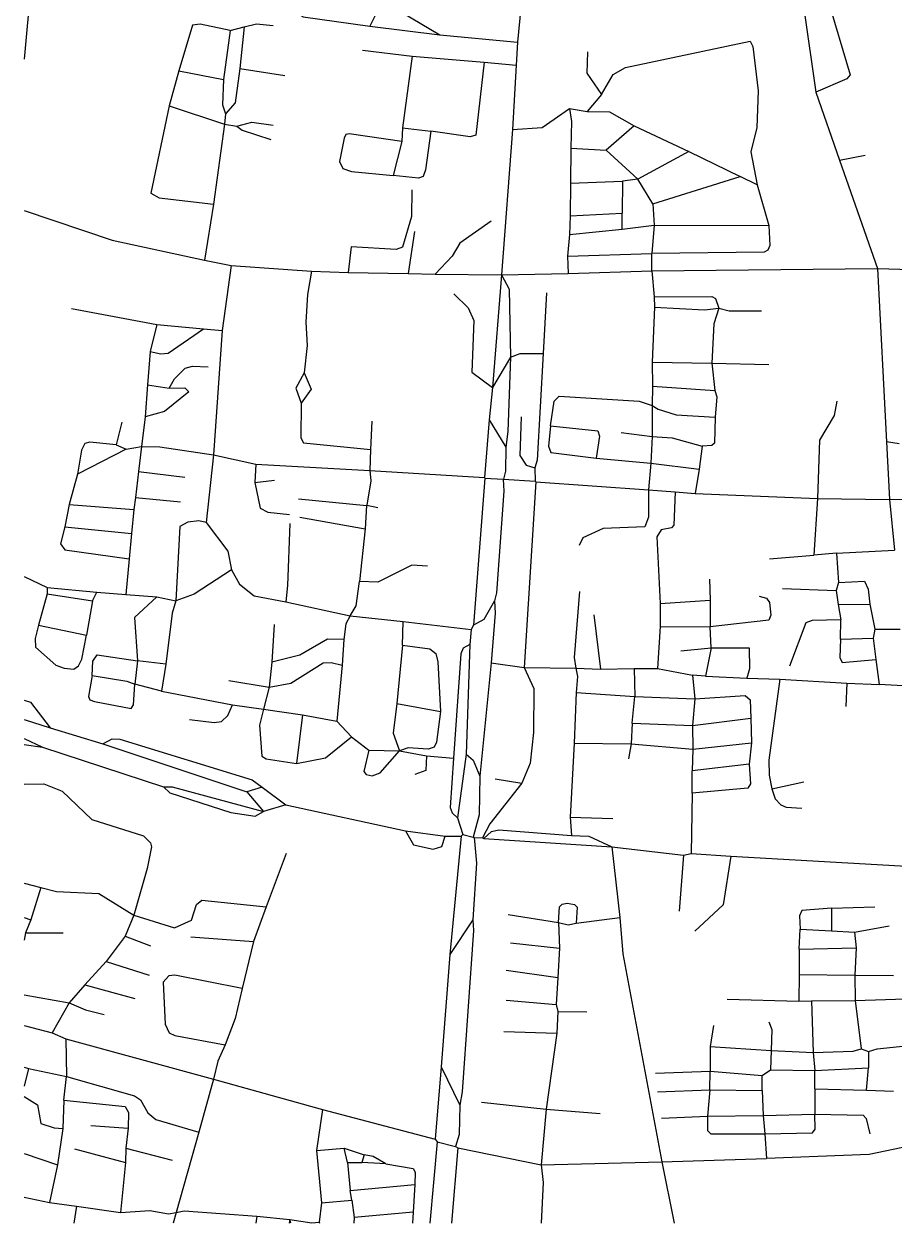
# Model space of a CAD drawing. Header units: inches. Extents: x 13512745 to 13520225, y 3664320 to 3668820.
# Drawn here: x 13512745 to 13513910, y 3664320 to 3665926 of the extents above; entities that cross this region are included whole.
import ezdxf

# ---------------------------------------------------------------- set-up
doc = ezdxf.new("R2010")
doc.units = ezdxf.units.IN
doc.header["$MEASUREMENT"] = 0

msp = doc.modelspace()

# ---------------------------------------------------------------- linework, layer by layer
for points in [[(13513416.8, 3666011.8), (13513406.2, 3665901.1)], [(13512754.3, 3665976.9), (13512745.3, 3665878.4)], [(13513047.2, 3665976.6), (13513119.2, 3665935.2), (13513208.5, 3665922.5)], [(13513225.2, 3665956.7), (13513208.5, 3665922.5)], [(13513225.2, 3665956.7), (13513302, 3665911.1)], [(13513820.9, 3665961.5), (13513851.3, 3665857.4), (13513847.1, 3665852.2), (13513805.6, 3665834.1)], [(13513789.3, 3665946.4), (13513805.6, 3665834.1)], [(13513021.4, 3665916.8), (13512981.1, 3665925.2), (13512970.9, 3665924.2), (13512952.8, 3665862.7)], [(13513021.4, 3665916.8), (13513039.9, 3665921.7)], [(13513039.9, 3665921.7), (13513034.4, 3665865.9)], [(13513039.9, 3665921.7), (13513056.4, 3665925.6), (13513078.7, 3665923.6)], [(13513208.5, 3665922.5), (13513302, 3665911.1)], [(13513021.4, 3665916.8), (13513012.3, 3665851.1)], [(13513302, 3665911.1), (13513406.2, 3665901.1)], [(13513518.4, 3665831), (13513534, 3665858.1), (13513550.7, 3665867.2), (13513717.4, 3665902.4), (13513721.3, 3665895.6), (13513728.5, 3665836.1), (13513726.4, 3665787.2), (13513718.4, 3665754.6), (13513726.8, 3665710)], [(13513198.7, 3665890.6), (13513264.9, 3665882.6)], [(13513406.2, 3665901.1), (13513404.2, 3665870.6)], [(13513499.7, 3665888.1), (13513499, 3665859.7), (13513518.4, 3665831)], [(13513264.9, 3665882.6), (13513252.1, 3665786.5)], [(13513264.9, 3665882.6), (13513361.6, 3665874.6)], [(13513361.6, 3665874.6), (13513350.5, 3665776.8), (13513342.7, 3665774.7), (13513290.2, 3665782.3)], [(13513361.6, 3665874.6), (13513404.2, 3665870.6)], [(13513404.2, 3665870.6), (13513399.4, 3665784.5)], [(13512952.8, 3665862.7), (13512939.6, 3665816)], [(13512952.8, 3665862.7), (13513012.3, 3665851.1)], [(13513034.4, 3665865.9), (13513027.9, 3665819.8), (13513015.2, 3665805.1)], [(13513034.4, 3665865.9), (13513094.7, 3665856.6)], [(13513012.3, 3665851.1), (13513011.3, 3665817.3), (13513015.2, 3665805.1)], [(13513518.4, 3665831), (13513499.5, 3665808.5)], [(13513805.6, 3665834.1), (13513837.3, 3665743.2)], [(13512939.6, 3665816), (13512915.1, 3665699), (13512926.3, 3665692.9), (13512998.9, 3665684.5)], [(13512939.6, 3665816), (13513013.7, 3665791.6)], [(13513015.2, 3665805.1), (13513013.7, 3665791.6)], [(13513399.4, 3665784.5), (13513439.1, 3665786.8), (13513475.9, 3665812.3)], [(13513475.9, 3665812.3), (13513499.5, 3665808.5)], [(13513475.9, 3665812.3), (13513478.6, 3665794.9), (13513477.5, 3665759.5)], [(13513499.5, 3665808.5), (13513529.1, 3665807.9), (13513562.1, 3665789.4)], [(13513013.7, 3665791.6), (13512998.9, 3665684.5)], [(13513013.7, 3665791.6), (13513030.2, 3665788.6)], [(13513030.2, 3665788.6), (13513050.2, 3665794.3), (13513078.7, 3665790.1)], [(13513562.1, 3665789.4), (13513524.6, 3665756.6)], [(13513562.1, 3665789.4), (13513635.6, 3665754.8)], [(13513030.2, 3665788.6), (13513037.2, 3665783.5), (13513075.7, 3665771.1)], [(13513251.3, 3665768.4), (13513180.7, 3665778.5), (13513176.3, 3665777.4), (13513174.2, 3665772.8), (13513167.8, 3665741.6), (13513172.1, 3665732), (13513183.7, 3665728), (13513239.7, 3665722.9)], [(13513290.2, 3665782.3), (13513283, 3665730.2), (13513279.6, 3665721.4), (13513273.6, 3665719.2), (13513239.7, 3665722.9)], [(13513252.1, 3665786.5), (13513251.3, 3665768.4)], [(13513252.1, 3665786.5), (13513290.2, 3665782.3)], [(13513399.4, 3665784.5), (13513384.6, 3665589.8)], [(13513251.3, 3665768.4), (13513239.7, 3665722.9)], [(13513477.5, 3665759.5), (13513477, 3665712.5)], [(13513477.5, 3665759.5), (13513524.6, 3665756.6)], [(13513524.6, 3665756.6), (13513567.3, 3665717.6)], [(13513635.6, 3665754.8), (13513567.3, 3665717.6)], [(13513635.6, 3665754.8), (13513704.1, 3665721.3)], [(13513837.3, 3665743.2), (13513871.7, 3665750.1)], [(13513837.3, 3665743.2), (13513888.2, 3665598.3)], [(13513477, 3665712.5), (13513476.8, 3665668.9)], [(13513477, 3665712.5), (13513546.8, 3665715.2)], [(13513546.8, 3665715.2), (13513546.2, 3665672.1)], [(13513567.3, 3665717.6), (13513546.8, 3665715.2)], [(13513587.3, 3665684.8), (13513567.3, 3665717.6)], [(13513587.3, 3665684.8), (13513704.1, 3665721.3)], [(13513726.8, 3665710), (13513704.1, 3665721.3)], [(13513726.8, 3665710), (13513742.6, 3665655.7)], [(13513264.7, 3665703.6), (13513264.3, 3665667.6), (13513252.3, 3665626.6), (13513243.7, 3665623.7), (13513183.4, 3665627.3)], [(13512998.9, 3665684.5), (13512987.2, 3665609.4)], [(13513587.3, 3665684.8), (13513589.3, 3665656.3)], [(13512745.3, 3665675.9), (13512863.3, 3665636), (13512987.2, 3665609.4)], [(13513370.7, 3665661.6), (13513328.7, 3665632.2), (13513318.4, 3665614.6), (13513295.8, 3665590.5)], [(13513476.8, 3665668.9), (13513475.6, 3665643.5)], [(13513476.8, 3665668.9), (13513546.2, 3665672.1)], [(13513546.3, 3665650.9), (13513546.2, 3665672.1)], [(13513268.2, 3665647.6), (13513259.6, 3665591.3)], [(13513475.6, 3665643.5), (13513546.3, 3665650.9)], [(13513546.3, 3665650.9), (13513589.3, 3665656.3)], [(13513589.3, 3665656.3), (13513585.8, 3665618.2)], [(13513742.6, 3665655.7), (13513743.9, 3665628.8), (13513741.4, 3665622.8), (13513736.5, 3665620.2), (13513585.8, 3665618.2)], [(13513589.3, 3665656.3), (13513742.6, 3665655.7)], [(13513475.6, 3665643.5), (13513473.2, 3665614.5)], [(13513183.4, 3665627.3), (13513179.3, 3665592.6)], [(13513473.2, 3665614.5), (13513585.8, 3665618.2)], [(13513473.2, 3665614.5), (13513474, 3665591.7)], [(13513585.9, 3665595.2), (13513585.8, 3665618.2)], [(13512987.2, 3665609.4), (13513022.8, 3665602.4)], [(13513022.8, 3665602.4), (13513010.6, 3665515.2)], [(13513022.8, 3665602.4), (13513130.2, 3665594.4)], [(13513585.9, 3665595.2), (13513888.2, 3665598.3)], [(13513888.2, 3665598.3), (13513900.2, 3665366)], [(13513888.2, 3665598.3), (13513963.2, 3665595.9)], [(13513130.2, 3665594.4), (13513124.8, 3665563.2), (13513122.6, 3665526.1), (13513124.6, 3665495.2), (13513120.3, 3665458.3)], [(13513130.2, 3665594.4), (13513179.3, 3665592.6)], [(13513179.3, 3665592.6), (13513259.6, 3665591.3)], [(13513259.6, 3665591.3), (13513295.8, 3665590.5)], [(13513295.8, 3665590.5), (13513384.6, 3665589.8)], [(13513384.6, 3665589.8), (13513372.8, 3665438.8)], [(13513384.6, 3665589.8), (13513474, 3665591.7)], [(13513384.6, 3665589.8), (13513395.1, 3665570.7), (13513396.7, 3665479.6)], [(13513474, 3665591.7), (13513585.9, 3665595.2)], [(13513585.9, 3665595.2), (13513589.2, 3665560.1)], [(13513320.7, 3665564.1), (13513339.9, 3665545.6), (13513347.6, 3665528.6), (13513344.8, 3665459.4), (13513372.8, 3665438.8)], [(13513444.7, 3665565.6), (13513440.6, 3665484.4)], [(13513589.2, 3665560.1), (13513666.4, 3665560.6), (13513671, 3665557.9), (13513675.5, 3665545.1)], [(13513589.2, 3665560.1), (13513589.7, 3665546.6)], [(13512808.7, 3665544.6), (13512923.1, 3665523.3)], [(13513589.7, 3665546.6), (13513586.4, 3665472.7)], [(13513589.7, 3665546.6), (13513656.3, 3665542.7), (13513675.5, 3665545.1)], [(13513675.5, 3665545.1), (13513669, 3665524), (13513666.2, 3665471.2)], [(13513675.5, 3665545.1), (13513689.3, 3665541.7), (13513732.7, 3665541.6)], [(13512923.1, 3665523.3), (13512914.1, 3665487)], [(13512914.1, 3665487), (13512928.6, 3665484.1), (13512938.5, 3665485), (13512985.6, 3665517.6)], [(13512923.1, 3665523.3), (13512985.6, 3665517.6)], [(13512985.6, 3665517.6), (13513010.6, 3665515.2)], [(13513010.6, 3665515.2), (13512998.9, 3665348.6)], [(13512914.1, 3665487), (13512910.7, 3665442.6)], [(13513396.7, 3665479.6), (13513409.6, 3665484.5), (13513440.6, 3665484.4)], [(13513440.6, 3665484.4), (13513432.6, 3665341.5), (13513429.2, 3665331.1)], [(13513396.7, 3665479.6), (13513372.8, 3665438.8)], [(13513396.7, 3665479.6), (13513393.1, 3665379.8), (13513390.5, 3665359.1)], [(13513586.4, 3665472.7), (13513586.8, 3665440.4)], [(13513586.4, 3665472.7), (13513666.2, 3665471.2)], [(13513666.2, 3665471.2), (13513742.7, 3665469.6)], [(13513666.2, 3665471.2), (13513670.2, 3665435)], [(13512939.5, 3665438.1), (13512947, 3665450.3), (13512960.9, 3665464.6), (13512971, 3665467.6), (13512991.7, 3665466.6)], [(13513120.3, 3665458.3), (13513109.2, 3665438), (13513116.2, 3665418)], [(13513120.3, 3665458.3), (13513129.8, 3665436.7), (13513116.2, 3665418)], [(13512910.7, 3665442.6), (13512907.7, 3665399.6)], [(13512939.5, 3665438.1), (13512960.6, 3665438.3), (13512965.8, 3665433.2), (13512933.6, 3665406.8), (13512907.7, 3665399.6)], [(13512910.7, 3665442.6), (13512939.5, 3665438.1)], [(13513372.8, 3665438.8), (13513368, 3665395.4)], [(13513586.8, 3665440.4), (13513586.4, 3665414.9)], [(13513586.8, 3665440.4), (13513670.2, 3665435)], [(13513450.1, 3665387.4), (13513455, 3665420.4), (13513461.7, 3665427), (13513569.1, 3665420.4), (13513586.4, 3665414.9)], [(13513670.2, 3665435), (13513672.9, 3665426.2), (13513670.8, 3665399.1)], [(13513833.7, 3665420.6), (13513830.1, 3665401.2), (13513810.3, 3665368.5), (13513808, 3665290.4)], [(13513116.2, 3665418), (13513116.1, 3665371.6), (13513119.7, 3665364.9), (13513209.1, 3665355.7)], [(13513586.4, 3665414.9), (13513586.2, 3665373)], [(13513586.4, 3665414.9), (13513594.3, 3665409.7), (13513618.7, 3665402.2), (13513670.8, 3665399.1)], [(13512876.2, 3665392.6), (13512868.7, 3665362.1)], [(13512907.7, 3665399.6), (13512902.7, 3665359.9)], [(13513211.2, 3665393.6), (13513209.1, 3665355.7)], [(13513368, 3665395.4), (13513361.7, 3665318.1)], [(13513368, 3665395.4), (13513390.5, 3665359.1)], [(13513411.2, 3665399.6), (13513409.2, 3665347.7), (13513417.9, 3665334.6), (13513429.2, 3665331.1)], [(13513670.8, 3665399.1), (13513669.9, 3665364.2), (13513666.2, 3665361), (13513653.2, 3665360.4)], [(13513450.1, 3665387.4), (13513447.5, 3665360.4), (13513450.9, 3665351.9), (13513511.5, 3665344)], [(13513450.1, 3665387.4), (13513513.8, 3665380.9), (13513515.9, 3665373.6), (13513511.5, 3665344)], [(13513544.7, 3665378.6), (13513586.2, 3665373)], [(13513586.2, 3665373), (13513584.8, 3665337.7)], [(13513586.2, 3665373), (13513613.1, 3665371.6), (13513653.2, 3665360.4)], [(13512868.7, 3665362.1), (13512833.6, 3665365.6), (13512826.9, 3665363.8), (13512822.4, 3665354.8), (13512817, 3665322.6)], [(13512882.2, 3665356.1), (13512817, 3665322.6)], [(13512868.7, 3665362.1), (13512882.2, 3665356.1)], [(13512882.2, 3665356.1), (13512902.7, 3665359.9)], [(13512902.7, 3665359.9), (13512898.7, 3665326.5)], [(13512902.7, 3665359.9), (13512927, 3665359.3), (13512998.9, 3665348.6)], [(13513209.1, 3665355.7), (13513208.4, 3665327.7)], [(13513390.5, 3665359.1), (13513390.1, 3665326.8), (13513387.2, 3665316.1)], [(13513653.2, 3665360.4), (13513649.5, 3665329.4)], [(13513900.2, 3665366), (13513904.3, 3665288.9)], [(13513917, 3665363.4), (13513900.2, 3665366)], [(13512998.9, 3665348.6), (13512989.2, 3665258)], [(13512998.9, 3665348.6), (13513055.5, 3665336.2)], [(13513511.5, 3665344), (13513584.8, 3665337.7)], [(13512898.7, 3665326.5), (13512894.4, 3665291.6)], [(13512898.7, 3665326.5), (13512960.7, 3665318.6)], [(13513055.5, 3665336.2), (13513054.5, 3665311.4)], [(13513055.5, 3665336.2), (13513208.4, 3665327.7)], [(13513208.4, 3665327.7), (13513209.6, 3665313.7), (13513204.2, 3665281.1)], [(13513208.4, 3665327.7), (13513361.7, 3665318.1)], [(13513429.2, 3665331.1), (13513429.7, 3665313.6)], [(13513584.8, 3665337.7), (13513581.5, 3665302)], [(13513584.8, 3665337.7), (13513649.5, 3665329.4)], [(13513649.5, 3665329.4), (13513644.1, 3665296.9)], [(13512817, 3665322.6), (13512805.8, 3665282.2)], [(13513054.5, 3665311.4), (13513080.7, 3665314.6)], [(13513054.5, 3665311.4), (13513061.3, 3665277.4), (13513071.7, 3665271.8), (13513100.7, 3665268.6)], [(13513362.2, 3665317.6), (13513347.2, 3665120.6)], [(13513361.7, 3665318.1), (13513362.2, 3665317.6)], [(13513362.2, 3665317.6), (13513386.7, 3665316.1)], [(13513386.7, 3665316.1), (13513388, 3665300.2), (13513378.1, 3665163.7), (13513375.5, 3665153.3)], [(13513386.7, 3665316.1), (13513387.2, 3665316.1)], [(13513387.2, 3665316.1), (13513429.7, 3665313.6)], [(13513430.7, 3665312.6), (13513415, 3665063.9)], [(13513429.7, 3665313.6), (13513430.7, 3665312.6)], [(13513430.7, 3665312.6), (13513581.5, 3665302)], [(13512894.4, 3665291.6), (13512892.3, 3665275.4)], [(13512894.4, 3665291.6), (13512954.7, 3665285.6)], [(13513581.5, 3665302), (13513581.5, 3665265.2), (13513576.7, 3665252.2), (13513520.7, 3665250), (13513493.5, 3665237.4), (13513488.7, 3665227.1)], [(13513581.5, 3665302), (13513617.2, 3665299)], [(13513617.2, 3665299), (13513615.3, 3665254.4), (13513612.1, 3665251.1), (13513598.3, 3665248.1), (13513592.8, 3665239), (13513597.1, 3665149.6)], [(13513617.2, 3665299), (13513644.1, 3665296.9)], [(13513644.1, 3665296.9), (13513808, 3665290.4)], [(13513904.3, 3665288.9), (13514034.5, 3665291.3), (13514073.8, 3665298)], [(13512805.8, 3665282.2), (13512800, 3665252.4)], [(13512805.8, 3665282.2), (13512892.3, 3665275.4)], [(13512892.3, 3665275.4), (13512889.4, 3665243.3)], [(13513112.7, 3665289.6), (13513203.7, 3665280.6)], [(13513203.7, 3665280.6), (13513202.1, 3665249.5)], [(13513204.2, 3665281.1), (13513203.7, 3665280.6)], [(13513204.2, 3665281.1), (13513219.2, 3665278.1)], [(13513808, 3665290.4), (13513802.8, 3665214.2)], [(13513808, 3665290.4), (13513904.3, 3665288.9)], [(13513904.3, 3665288.9), (13513910.8, 3665221)], [(13512989.2, 3665258), (13512979.2, 3665260.2), (13512964.8, 3665258.6), (13512953.8, 3665252.9), (13512948.5, 3665153)], [(13513114.7, 3665265.1), (13513202.1, 3665249.5)], [(13512800, 3665252.4), (13512794.2, 3665229.5), (13512799.8, 3665221.4), (13512886, 3665209.5)], [(13512800, 3665252.4), (13512889.4, 3665243.3)], [(13512889.4, 3665243.3), (13512886, 3665209.5)], [(13512989.2, 3665258), (13513018.3, 3665219.5), (13513023.1, 3665194.5)], [(13513101.2, 3665256.6), (13513098.1, 3665173.6), (13513095.9, 3665151.7)], [(13513202.1, 3665249.5), (13513194.3, 3665179.2)], [(13513743.7, 3665209.6), (13513802.8, 3665214.2)], [(13513833.2, 3665217.2), (13513802.8, 3665214.2)], [(13513833.2, 3665217.2), (13513910.8, 3665221)], [(13513833.2, 3665217.2), (13513835.7, 3665177.6)], [(13512886, 3665209.5), (13512881.8, 3665161.7)], [(13513285.7, 3665199.6), (13513264.8, 3665200.9), (13513219, 3665178.1), (13513194.3, 3665179.2)], [(13512745.3, 3665185.7), (13512776.2, 3665171.1)], [(13513023.1, 3665194.5), (13512973.2, 3665162.1), (13512948.5, 3665153)], [(13513023.1, 3665194.5), (13513033.7, 3665175.6), (13513053.7, 3665159.8), (13513095.9, 3665151.7)], [(13513182.2, 3665133), (13513189.9, 3665146.6), (13513194.3, 3665179.2)], [(13513663.3, 3665182.1), (13513664.1, 3665154.2)], [(13513835.7, 3665177.6), (13513870.7, 3665179.4), (13513875.6, 3665168.6), (13513877.9, 3665148.7)], [(13512776.2, 3665171.1), (13512776.2, 3665162.6)], [(13512776.2, 3665171.1), (13512842.7, 3665164.6)], [(13512837.2, 3665153.1), (13512842.7, 3665164.6)], [(13512842.7, 3665164.6), (13512881.8, 3665161.7)], [(13513489.2, 3665165.6), (13513481.8, 3665077.1), (13513484.4, 3665062.8)], [(13513760.7, 3665169.6), (13513832.7, 3665167.1)], [(13513835.7, 3665177.6), (13513832.7, 3665167.1)], [(13513832.7, 3665167.1), (13513835.4, 3665148.4)], [(13512776.2, 3665162.6), (13512764.6, 3665120.6)], [(13512776.2, 3665162.6), (13512837.2, 3665153.1)], [(13512837.2, 3665153.1), (13512828.9, 3665107.2)], [(13512881.8, 3665161.7), (13512923.3, 3665158.5)], [(13512923.3, 3665158.5), (13512893.1, 3665130.9), (13512897.4, 3665072.6)], [(13512923.3, 3665158.5), (13512948.5, 3665153)], [(13512948.5, 3665153), (13512943.7, 3665136.8), (13512935, 3665068.4)], [(13513095.9, 3665151.7), (13513182.2, 3665133)], [(13513375.5, 3665153.3), (13513361.2, 3665128.1), (13513347.2, 3665120.6)], [(13513375.5, 3665153.3), (13513376.1, 3665136.7), (13513370.8, 3665070.2)], [(13513597.1, 3665149.6), (13513664.1, 3665154.2)], [(13513597.1, 3665149.6), (13513597.3, 3665118.6)], [(13513729.7, 3665159.6), (13513739.5, 3665156.7), (13513743.7, 3665151.1), (13513745.4, 3665133.9), (13513742.8, 3665127.3), (13513664, 3665118.4)], [(13513664.1, 3665154.2), (13513664, 3665118.4)], [(13513835.4, 3665148.4), (13513877.9, 3665148.7)], [(13513835.4, 3665148.4), (13513838.8, 3665127.8)], [(13513877.9, 3665148.7), (13513884.7, 3665115.1)], [(13513182.2, 3665133), (13513176, 3665122.5), (13513173.5, 3665101.2)], [(13513182.2, 3665133), (13513253.2, 3665125.6)], [(13513508.2, 3665134.6), (13513517.2, 3665061.8)], [(13512764.6, 3665120.6), (13512760.1, 3665102.7), (13512760.8, 3665091), (13512788.1, 3665067.1), (13512799.1, 3665062.8), (13512812, 3665061.5), (13512818.4, 3665066.1), (13512822.6, 3665075), (13512828.9, 3665107.2)], [(13512764.6, 3665120.6), (13512828.9, 3665107.2)], [(13513080.2, 3665121.6), (13513077.2, 3665071.1)], [(13513252, 3665093.8), (13513253.2, 3665125.6)], [(13513253.2, 3665125.6), (13513344.2, 3665114.6)], [(13513344.2, 3665114.6), (13513342.2, 3665094.6)], [(13513347.2, 3665120.6), (13513344.2, 3665114.6)], [(13513597.3, 3665118.6), (13513593.6, 3665062.5)], [(13513597.3, 3665118.6), (13513664, 3665118.4)], [(13513665.2, 3665090), (13513664, 3665118.4)], [(13513838.8, 3665127.8), (13513800.7, 3665126.6), (13513792, 3665123.7), (13513770.2, 3665065.6)], [(13513838.5, 3665101.7), (13513838.8, 3665127.8)], [(13513884.7, 3665115.1), (13513882.2, 3665103.1)], [(13513884.7, 3665115.1), (13513918.4, 3665115.2)], [(13513173.5, 3665101.2), (13513151.8, 3665101.6), (13513114.5, 3665080.5), (13513077.2, 3665071.1)], [(13513173.5, 3665101.2), (13513171.1, 3665066.8)], [(13513838.5, 3665101.7), (13513837.9, 3665077.2), (13513840.7, 3665070.6), (13513885.8, 3665074.7)], [(13513838.5, 3665101.7), (13513882.2, 3665103.1)], [(13513882.2, 3665103.1), (13513885.8, 3665074.7)], [(13513252, 3665093.8), (13513244.5, 3665015.6)], [(13513252, 3665093.8), (13513288.9, 3665089), (13513296.8, 3665082.7), (13513299.5, 3665071.5), (13513303.2, 3665005)], [(13513342.2, 3665094.6), (13513333.4, 3665089.7), (13513330.1, 3665082.1), (13513320.4, 3664942.4)], [(13513342.2, 3665094.6), (13513337.2, 3664947.6)], [(13513624.7, 3665086.1), (13513665.2, 3665090)], [(13513665.2, 3665090), (13513657.8, 3665052.3)], [(13513665.2, 3665090), (13513716.4, 3665090.3), (13513716.6, 3665062.3), (13513713, 3665049.7)], [(13512836.7, 3665053), (13512837.3, 3665072.2), (13512843.1, 3665080.8), (13512897.4, 3665072.6)], [(13512897.4, 3665072.6), (13512893.6, 3665041.4)], [(13512935, 3665068.4), (13512897.4, 3665072.6)], [(13512935, 3665068.4), (13512929.6, 3665032.4)], [(13513077.2, 3665071.1), (13513073.7, 3665037.6)], [(13513073.7, 3665037.6), (13513102.7, 3665043.1), (13513145.9, 3665070.2), (13513156.6, 3665070.6), (13513171.1, 3665066.8)], [(13513171.1, 3665066.8), (13513164, 3664992.1)], [(13513370.8, 3665070.2), (13513355.6, 3664918.5)], [(13513370.8, 3665070.2), (13513415, 3665063.9)], [(13513885.8, 3665074.7), (13513890.5, 3665041.2)], [(13512836.7, 3665053), (13512831.5, 3665024.9), (13512833.5, 3665020.8), (13512839.7, 3665018.2), (13512888.7, 3665008.8), (13512891.8, 3665014.1), (13512893.6, 3665041.4)], [(13512836.7, 3665053), (13512883.1, 3665045.4), (13512893.6, 3665041.4)], [(13513415, 3665063.9), (13513428, 3665035.7), (13513427.6, 3664977), (13513423.1, 3664935.6), (13513412.1, 3664909.2)], [(13513415, 3665063.9), (13513484.4, 3665062.8)], [(13513484.4, 3665062.8), (13513486.4, 3665052), (13513484.8, 3665030.3)], [(13513484.4, 3665062.8), (13513517.2, 3665061.8)], [(13513517.2, 3665061.8), (13513562.3, 3665062.6)], [(13513562.3, 3665062.6), (13513563.1, 3665024.9)], [(13513562.3, 3665062.6), (13513593.6, 3665062.5)], [(13513593.6, 3665062.5), (13513640.4, 3665053.7)], [(13513640.4, 3665053.7), (13513643.5, 3665022.1)], [(13513657.8, 3665052.3), (13513640.4, 3665053.7)], [(13513657.8, 3665052.3), (13513713, 3665049.7)], [(13512929.6, 3665032.4), (13512893.6, 3665041.4)], [(13513019.7, 3665046.6), (13513073.7, 3665037.6)], [(13513073.7, 3665037.6), (13513066, 3665008)], [(13513713, 3665049.7), (13513757.2, 3665048.4)], [(13513757.2, 3665048.4), (13513742.8, 3664939.9), (13513742.9, 3664919.8), (13513746.8, 3664901.5)], [(13513757.2, 3665048.4), (13513847, 3665043)], [(13513847, 3665043), (13513845.7, 3665011.6)], [(13513847, 3665043), (13513890.5, 3665041.2)], [(13513922.5, 3665039.4), (13513890.5, 3665041.2)], [(13512745.3, 3665020.3), (13512753.8, 3665017.4), (13512780.5, 3664983.3)], [(13512929.6, 3665032.4), (13513024.4, 3665014)], [(13513484.8, 3665030.3), (13513481.9, 3664962.6)], [(13513484.8, 3665030.3), (13513563.1, 3665024.9)], [(13513559.5, 3664989.3), (13513563.1, 3665024.9)], [(13513563.1, 3665024.9), (13513643.5, 3665022.1)], [(13513643.5, 3665022.1), (13513640.4, 3664986.2)], [(13513643.5, 3665022.1), (13513711, 3665026.3), (13513717.4, 3665020.4), (13513718.5, 3664995.9)], [(13512966.7, 3664994.1), (13512999.7, 3664990.3), (13513009.7, 3664991.7), (13513018, 3664999.6), (13513024.4, 3665014)], [(13513024.4, 3665014), (13513066, 3665008)], [(13513066, 3665008), (13513060.7, 3664986.7), (13513063.7, 3664945.3), (13513069.7, 3664941.5), (13513110, 3664935.2)], [(13513066, 3665008), (13513118, 3665000.7)], [(13513244.5, 3665015.6), (13513239.8, 3664975.9), (13513248.2, 3664952.4)], [(13513244.5, 3665015.6), (13513303.2, 3665005)], [(13513303.2, 3665005), (13513297.7, 3664964.1), (13513294.4, 3664957.3), (13513286.3, 3664954.5), (13513259.6, 3664956.4), (13513248.2, 3664952.4)], [(13512745.3, 3664994.3), (13512780.5, 3664983.3)], [(13513118, 3665000.7), (13513110, 3664935.2)], [(13513118, 3665000.7), (13513164, 3664992.1)], [(13513164, 3664992.1), (13513183.9, 3664971.1)], [(13513559.5, 3664989.3), (13513558.1, 3664961.5)], [(13513559.5, 3664989.3), (13513640.4, 3664986.2)], [(13513640.4, 3664986.2), (13513718.5, 3664995.9)], [(13513640.4, 3664986.2), (13513640.9, 3664954.4)], [(13513718.5, 3664995.9), (13513719.2, 3664962.8)], [(13512780.5, 3664983.3), (13512850.7, 3664961.6)], [(13513110, 3664935.2), (13513149.1, 3664942.9), (13513183.9, 3664971.1)], [(13513183.9, 3664971.1), (13513207, 3664953.2)], [(13512745.3, 3664968.9), (13512770.2, 3664957.4)], [(13512745.3, 3664960.6), (13512770.2, 3664957.4)], [(13512770.2, 3664957.4), (13512932.2, 3664904.1)], [(13512850.7, 3664961.6), (13512863.5, 3664968.4), (13512873.5, 3664967.8), (13513051, 3664913.6), (13513064.2, 3664903.6)], [(13512850.7, 3664961.6), (13513043.7, 3664897.6)], [(13513481.9, 3664962.6), (13513476.5, 3664863.3)], [(13513481.9, 3664962.6), (13513558.1, 3664961.5)], [(13513558.1, 3664961.5), (13513554.7, 3664941.6)], [(13513558.1, 3664961.5), (13513640.9, 3664954.4)], [(13513640.9, 3664954.4), (13513640, 3664925.5)], [(13513640.9, 3664954.4), (13513719.2, 3664962.8)], [(13513719.2, 3664962.8), (13513716.5, 3664934.3)], [(13513207, 3664953.2), (13513200.2, 3664924.6), (13513203.4, 3664920.6), (13513211.5, 3664918.8), (13513222, 3664922.8), (13513248.2, 3664952.4)], [(13513207, 3664953.2), (13513248.2, 3664952.4)], [(13513248.2, 3664952.4), (13513284.3, 3664945.8)], [(13513284.3, 3664945.8), (13513283.2, 3664925.8), (13513268.7, 3664920.6)], [(13513284.3, 3664945.8), (13513320.4, 3664942.4)], [(13513320.4, 3664942.4), (13513316.1, 3664876.2), (13513318.5, 3664869.2), (13513325.7, 3664862.6)], [(13513337.2, 3664947.6), (13513325.7, 3664862.6)], [(13513337.2, 3664947.6), (13513346.7, 3664939.9), (13513355.6, 3664918.5)], [(13513716.5, 3664934.3), (13513640, 3664925.5)], [(13513640.1, 3664895.8), (13513640, 3664925.5)], [(13513716.5, 3664934.3), (13513717.9, 3664908.3), (13513714.6, 3664902.2), (13513640.1, 3664895.8)], [(13512745.3, 3664907.6), (13512772, 3664908.3), (13512796.2, 3664898.2), (13512836.3, 3664860.4), (13512905.3, 3664838.6), (13512914.8, 3664829.3), (13512916.1, 3664823.6), (13512910.4, 3664794.7), (13512892.5, 3664732.2)], [(13513355.6, 3664918.5), (13513354.6, 3664866.6), (13513346.7, 3664836.6)], [(13513412.1, 3664909.2), (13513369.2, 3664854.5), (13513359.2, 3664835.6)], [(13513376.2, 3664914.6), (13513412.1, 3664909.2)], [(13513746.8, 3664901.5), (13513789.7, 3664910.6)], [(13512932.2, 3664904.1), (13512943.7, 3664904.2), (13513066.2, 3664871.1)], [(13512932.2, 3664904.1), (13512940.7, 3664896.2), (13513022.1, 3664869.5), (13513054.6, 3664864.7), (13513066.2, 3664871.1)], [(13513064.2, 3664903.6), (13513043.7, 3664897.6)], [(13513043.7, 3664897.6), (13513066.2, 3664871.1)], [(13513064.2, 3664903.6), (13513095.7, 3664880.1)], [(13513640.1, 3664895.8), (13513638.7, 3664814.6)], [(13513746.8, 3664901.5), (13513751.1, 3664888), (13513758.5, 3664879.9), (13513765.7, 3664876.8), (13513786.7, 3664875.6)], [(13513095.7, 3664880.1), (13513066.2, 3664871.1)], [(13513095.7, 3664880.1), (13513256.2, 3664845.1)], [(13513325.7, 3664862.6), (13513332.7, 3664840.1)], [(13513476.5, 3664863.3), (13513533.7, 3664861.6)], [(13513476.5, 3664863.3), (13513478.5, 3664838.9)], [(13513256.2, 3664845.1), (13513267, 3664826.6), (13513293, 3664820.4), (13513304.8, 3664824), (13513309.2, 3664838.1)], [(13513256.2, 3664845.1), (13513309.2, 3664838.1)], [(13513361.2, 3664835.1), (13513371.4, 3664844.3), (13513381.1, 3664846.7), (13513478.5, 3664838.9)], [(13513309.2, 3664838.1), (13513330.7, 3664838.1)], [(13513330.7, 3664838.1), (13513315.7, 3664679.5)], [(13513332.7, 3664840.1), (13513330.7, 3664838.1)], [(13513332.7, 3664840.1), (13513346.7, 3664836.6)], [(13513348.2, 3664836.1), (13513351.1, 3664802), (13513346.2, 3664726.1)], [(13513346.7, 3664836.6), (13513348.2, 3664836.1)], [(13513348.2, 3664836.1), (13513359.2, 3664835.6)], [(13513359.2, 3664835.6), (13513361.2, 3664835.1)], [(13513361.2, 3664835.1), (13513532.5, 3664823.6)], [(13513478.5, 3664838.9), (13513501.5, 3664837.9), (13513532.5, 3664823.6)], [(13513096.2, 3664814.6), (13513069.5, 3664743.2)], [(13513532.5, 3664823.6), (13513628.2, 3664812.6)], [(13513532.5, 3664823.6), (13513543.3, 3664729.2)], [(13513628.2, 3664812.6), (13513622.7, 3664737.6)], [(13513628.2, 3664812.6), (13513638.7, 3664814.6)], [(13513638.7, 3664814.6), (13513691.7, 3664811.1)], [(13513691.7, 3664811.1), (13513681.3, 3664746.1), (13513643.7, 3664710.6)], [(13513691.7, 3664811.1), (13513934.6, 3664797.3)], [(13512745.3, 3664775.2), (13512768, 3664769.3)], [(13512768, 3664769.3), (13512754.5, 3664725.9)], [(13512768, 3664769.3), (13512788.7, 3664763.9), (13512845.5, 3664761.3), (13512892.5, 3664732.2)], [(13512892.5, 3664732.2), (13512946.6, 3664715.4), (13512969.7, 3664725.6), (13512976.1, 3664746.4), (13512983.2, 3664752.3), (13513069.5, 3664743.2)], [(13513461.2, 3664722.6), (13513462.1, 3664743.5), (13513465.7, 3664747), (13513472.8, 3664748.1), (13513482.6, 3664746.5), (13513486.1, 3664743.1), (13513484.7, 3664721.3)], [(13512892.5, 3664732.2), (13512880.7, 3664704.2)], [(13513069.5, 3664743.2), (13513052.6, 3664696.8)], [(13513393.7, 3664733.1), (13513461.2, 3664722.6)], [(13513484.7, 3664721.3), (13513543.3, 3664729.2)], [(13513543.3, 3664729.2), (13513547, 3664680.3), (13513599.3, 3664401.8)], [(13513826.7, 3664741.7), (13513786.8, 3664738.6), (13513783.7, 3664731.2), (13513784.4, 3664713.4)], [(13513826.7, 3664741.7), (13513884.7, 3664743.6)], [(13513826.7, 3664741.7), (13513826.7, 3664711.3)], [(13512745.3, 3664729.1), (13512754.5, 3664725.9)], [(13512754.5, 3664725.9), (13512747.3, 3664708.7)], [(13513346.2, 3664726.1), (13513315.7, 3664679.5)], [(13513346.2, 3664726.1), (13513347, 3664711.9), (13513332.1, 3664495.8), (13513328.8, 3664478)], [(13513461.2, 3664722.6), (13513473.8, 3664719.4), (13513484.7, 3664721.3)], [(13513461.2, 3664722.6), (13513462.5, 3664688)], [(13513783.2, 3664686.7), (13513784.4, 3664713.4)], [(13513784.4, 3664713.4), (13513826.7, 3664711.3)], [(13513857.4, 3664709.5), (13513903.7, 3664718.1)], [(13512747.3, 3664708.7), (13512745.3, 3664698.8)], [(13512747.3, 3664708.7), (13512797.7, 3664708.6)], [(13512880.7, 3664704.2), (13512855.5, 3664670.1)], [(13512880.7, 3664704.2), (13512914.7, 3664691.1)], [(13512968.7, 3664703.1), (13513052.6, 3664696.8)], [(13513826.7, 3664711.3), (13513857.4, 3664709.5)], [(13513857.4, 3664709.5), (13513859.7, 3664688.5)], [(13513052.6, 3664696.8), (13513037.3, 3664634.1)], [(13513396.7, 3664695.1), (13513462.5, 3664688)], [(13513462.5, 3664688), (13513460.1, 3664648.9)], [(13513783.2, 3664686.7), (13513859.7, 3664688.5)], [(13513783.2, 3664686.7), (13513783.4, 3664652.7)], [(13513859.7, 3664688.5), (13513857.9, 3664652.1)], [(13512826.9, 3664639.1), (13512855.5, 3664670.1)], [(13512855.5, 3664670.1), (13512912.7, 3664652.1)], [(13513315.7, 3664679.5), (13513304, 3664529.2)], [(13513037.3, 3664634.1), (13512947.2, 3664651.8), (13512939, 3664651.1), (13512931.5, 3664642.4), (13512934.3, 3664586.2), (13512939.6, 3664574.7), (13512947.1, 3664571.3), (13513014.7, 3664558.5)], [(13513390.7, 3664658.6), (13513460.1, 3664648.9)], [(13513460.1, 3664648.9), (13513457.7, 3664612.6)], [(13513783.4, 3664652.7), (13513783, 3664617.1)], [(13513783.4, 3664652.7), (13513857.9, 3664652.1)], [(13513857.9, 3664652.1), (13513909.7, 3664651.6)], [(13513857.9, 3664652.1), (13513858.4, 3664618.1)], [(13512826.9, 3664639.1), (13512805.6, 3664614.9)], [(13512826.9, 3664639.1), (13512893.7, 3664620.6)], [(13513037.3, 3664634.1), (13513028, 3664593.7), (13513014.7, 3664558.5)], [(13512745.3, 3664625.5), (13512805.6, 3664614.9)], [(13513390.7, 3664618.6), (13513457.7, 3664612.6)], [(13513686.7, 3664619.6), (13513783, 3664617.1)], [(13513783, 3664617.1), (13513799.6, 3664617.6)], [(13513799.6, 3664617.6), (13513858.4, 3664618.1)], [(13513799.6, 3664617.6), (13513801.9, 3664548.1)], [(13513858.4, 3664618.1), (13513939.6, 3664620.5)], [(13513858.4, 3664618.1), (13513866.2, 3664553.1)], [(13512805.6, 3664614.9), (13512783.2, 3664574.6)], [(13512805.6, 3664614.9), (13512827.7, 3664605.3), (13512852.7, 3664599.1)], [(13513457.7, 3664612.6), (13513460.2, 3664603.1)], [(13513460.2, 3664603.1), (13513458.9, 3664574)], [(13513460.2, 3664603.1), (13513498.7, 3664602.6)], [(13513668.7, 3664584.6), (13513664, 3664556.5)], [(13513742.7, 3664589.6), (13513746.6, 3664579.3), (13513745.8, 3664551.2)], [(13512745.3, 3664584.6), (13512783.2, 3664574.6)], [(13512783.2, 3664574.6), (13512801.2, 3664566.6)], [(13513387.7, 3664576.6), (13513458.9, 3664574)], [(13513458.9, 3664574), (13513444.3, 3664472.6)], [(13512801.2, 3664566.6), (13512802, 3664516.3)], [(13512801.2, 3664566.6), (13512999, 3664512.5)], [(13513014.7, 3664558.5), (13513004.9, 3664536.5), (13512999, 3664512.5)], [(13513664, 3664556.5), (13513745.8, 3664551.2)], [(13513664, 3664556.5), (13513664.1, 3664523.3)], [(13513801.9, 3664548.1), (13513855.6, 3664550.3), (13513866.2, 3664553.1)], [(13513866.2, 3664553.1), (13513876.2, 3664549.6)], [(13513876.2, 3664549.6), (13513887.7, 3664553.2), (13513942.9, 3664559)], [(13513745.8, 3664551.2), (13513744.7, 3664525.1)], [(13513745.8, 3664551.2), (13513801.9, 3664548.1)], [(13513801.9, 3664548.1), (13513804.2, 3664524.2)], [(13513876.2, 3664549.6), (13513876.2, 3664527.9)], [(13512745.3, 3664528.9), (13512751.3, 3664527.1)], [(13512751.3, 3664527.1), (13512745.3, 3664503.3)], [(13512751.3, 3664527.1), (13512802, 3664516.3)], [(13513304, 3664529.2), (13513295.7, 3664432.1)], [(13513304, 3664529.2), (13513328.8, 3664478)], [(13513590.7, 3664520.6), (13513664.1, 3664523.3)], [(13513663.5, 3664498.2), (13513664.1, 3664523.3)], [(13513664.1, 3664523.3), (13513733.7, 3664517.6)], [(13513733.7, 3664517.6), (13513744.7, 3664525.1)], [(13513744.7, 3664525.1), (13513804.2, 3664524.2)], [(13513804.2, 3664524.2), (13513876.2, 3664527.9)], [(13513804.4, 3664499.6), (13513804.2, 3664524.2)], [(13513873.4, 3664497.8), (13513876.2, 3664527.9)], [(13512798.7, 3664484.7), (13512802, 3664516.3)], [(13512802, 3664516.3), (13512893.2, 3664490.1), (13512901.4, 3664484.9), (13512911, 3664467.4), (13512921.8, 3664458.5), (13512979.4, 3664441.8)], [(13512999, 3664512.5), (13512979.4, 3664441.8)], [(13512999, 3664512.5), (13513144.8, 3664471.9)], [(13513733.8, 3664497.6), (13513733.7, 3664517.6)], [(13512745.3, 3664489.5), (13512763.5, 3664478.2), (13512767.8, 3664453.1), (13512785.8, 3664447.4), (13512797.3, 3664446.5)], [(13513593.7, 3664495.6), (13513663.5, 3664498.2)], [(13513663.5, 3664498.2), (13513660.6, 3664463.2)], [(13513663.5, 3664498.2), (13513733.8, 3664497.6)], [(13513733.8, 3664497.6), (13513735.1, 3664464.1)], [(13513804.4, 3664499.6), (13513804.2, 3664465.7)], [(13513804.4, 3664499.6), (13513873.4, 3664497.8)], [(13513873.4, 3664497.8), (13513909.7, 3664496.6)], [(13512798.7, 3664484.7), (13512797.3, 3664446.5)], [(13512798.7, 3664484.7), (13512880.7, 3664476.1), (13512885.3, 3664468.1), (13512884.9, 3664447)], [(13513328.8, 3664478), (13513328, 3664438.3), (13513323.2, 3664422.6)], [(13513357.7, 3664481.6), (13513444.3, 3664472.6)], [(13513444.3, 3664472.6), (13513437.7, 3664398)], [(13513444.3, 3664472.6), (13513516.7, 3664466.6)], [(13513144.8, 3664471.9), (13513136.9, 3664417.1)], [(13513144.8, 3664471.9), (13513295.7, 3664432.1)], [(13513598.7, 3664460.6), (13513660.6, 3664463.2)], [(13513660.6, 3664463.2), (13513735.1, 3664464.1)], [(13513660.6, 3664463.2), (13513660.7, 3664444), (13513664.8, 3664439.4), (13513737.2, 3664439.2)], [(13513735.1, 3664464.1), (13513804.2, 3664465.7)], [(13513735.1, 3664464.1), (13513737.2, 3664439.2)], [(13513737.2, 3664439.2), (13513801.2, 3664440.9), (13513804.8, 3664445.8), (13513804.2, 3664465.7)], [(13513804.2, 3664465.7), (13513868.9, 3664464.3), (13513872.8, 3664460), (13513877.7, 3664439.6)], [(13512797.3, 3664446.5), (13512790.3, 3664398.1)], [(13512834.7, 3664450.6), (13512884.9, 3664447)], [(13512884.9, 3664447), (13512881.6, 3664420.2)], [(13512979.4, 3664441.8), (13512949.1, 3664334.2)], [(13513298.7, 3664428.6), (13513288.6, 3664320)], [(13513295.7, 3664432.1), (13513298.7, 3664428.6)], [(13513298.7, 3664428.6), (13513323.2, 3664422.6)], [(13513737.2, 3664439.2), (13513739.7, 3664406.6)], [(13513964.7, 3664429.9), (13513877.1, 3664411.7), (13513739.7, 3664406.6)], [(13512745.3, 3664413.2), (13512790.3, 3664398.1)], [(13512812.7, 3664419.1), (13512881, 3664400.8)], [(13512881.6, 3664420.2), (13512881, 3664400.8)], [(13512881.6, 3664420.2), (13512943.7, 3664404.1)], [(13513136.9, 3664417.1), (13513174.1, 3664420)], [(13513136.9, 3664417.1), (13513143.7, 3664346.8)], [(13513174.1, 3664420), (13513200.7, 3664411.1)], [(13513178.3, 3664401.1), (13513174.1, 3664420)], [(13513200.7, 3664411.1), (13513197.7, 3664401.1)], [(13513229.7, 3664399.2), (13513212.7, 3664409.2), (13513200.7, 3664411.1)], [(13513326.2, 3664420.6), (13513317.8, 3664320)], [(13513323.2, 3664422.6), (13513326.2, 3664420.6)], [(13513326.2, 3664420.6), (13513437.7, 3664398)], [(13512790.3, 3664398.1), (13512779.4, 3664347.6)], [(13512881, 3664400.8), (13512874.5, 3664334.2)], [(13513178.3, 3664401.1), (13513197.7, 3664401.1)], [(13513178.3, 3664401.1), (13513182, 3664363.7)], [(13513229.7, 3664399.2), (13513197.7, 3664401.1)], [(13513229.7, 3664399.2), (13513266.4, 3664393.1), (13513269.1, 3664387.9), (13513268.8, 3664371.6)], [(13513437.7, 3664398), (13513599.3, 3664401.8)], [(13513437.7, 3664398), (13513440.5, 3664374.4), (13513437.8, 3664320)], [(13513599.3, 3664401.8), (13513739.7, 3664406.6)], [(13513599.3, 3664401.8), (13513615.9, 3664320)], [(13513182, 3664363.7), (13513268.8, 3664371.6)], [(13513184.2, 3664350.4), (13513182, 3664363.7)], [(13513268.8, 3664371.6), (13513266.6, 3664334.7)], [(13512745.3, 3664354.8), (13512779.4, 3664347.6)], [(13512779.4, 3664347.6), (13512815.6, 3664342.7)], [(13513143.7, 3664346.8), (13513140.7, 3664321.1)], [(13513143.7, 3664346.8), (13513184.2, 3664350.4)], [(13513184.2, 3664350.4), (13513187.3, 3664327.3)], [(13512815.6, 3664342.7), (13512811.9, 3664320)], [(13512815.6, 3664342.7), (13512874.5, 3664334.2)], [(13512874.5, 3664334.2), (13512913.9, 3664336.6), (13512938.6, 3664332.2), (13512949.1, 3664334.2)], [(13512949.1, 3664334.2), (13512945.1, 3664320)], [(13512949.1, 3664334.2), (13512959.6, 3664336.2), (13513057, 3664329.2)], [(13513057, 3664329.2), (13513055.5, 3664320)], [(13513057, 3664329.2), (13513101.1, 3664324.6)], [(13513266.6, 3664334.7), (13513187.3, 3664327.3)], [(13513266.6, 3664334.7), (13513265.3, 3664320)], [(13513101.1, 3664324.6), (13513100.2, 3664320)], [(13513101.1, 3664324.6), (13513130.7, 3664320.1)], [(13513102.7, 3664320), (13513101.1, 3664324.6)], [(13513130.6, 3664320), (13513130.7, 3664320.1)], [(13513130.7, 3664320.1), (13513140.7, 3664321.1)], [(13513140.7, 3664321.1), (13513141, 3664320)], [(13513187.3, 3664327.3), (13513187, 3664320)]]:
    msp.add_lwpolyline(points)

doc.saveas('drawing.dxf')
